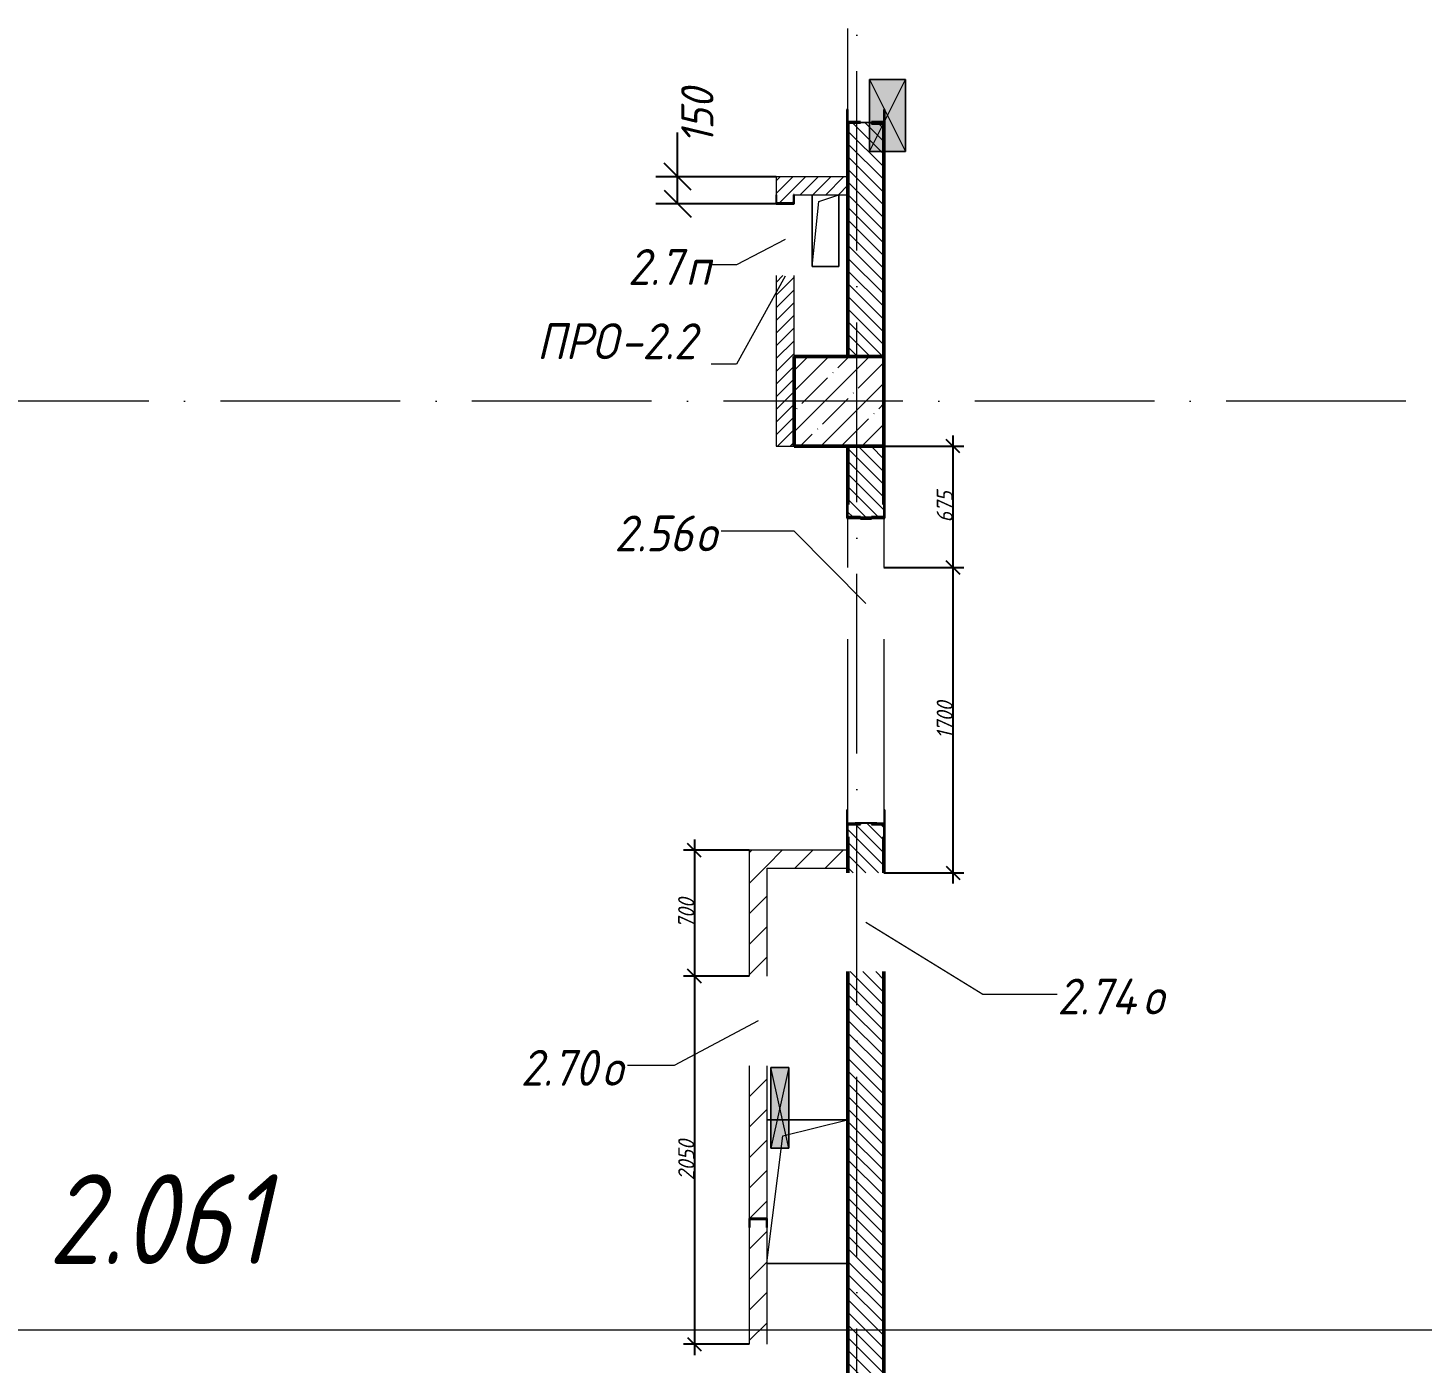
# Model space of a CAD drawing. Header units: millimetres. Extents: x -537608 to 253996, y -217170 to 186033.
# Drawn here: x -183814 to -176050, y -29612 to -22178 of the extents above; entities that cross this region are included whole.
import ezdxf

# ---------------------------------------------------------------- set-up
doc = ezdxf.new("R2010")
doc.units = ezdxf.units.MM
doc.linetypes.add('50_200_ШТРИХ_1Т_ш5_п1_п1_', pattern=[1400, 1000, -200, 0, -200])
for name, color, linetype, lineweight in [('A-____-____-DIMS', 7, 'Continuous', 9), ('A-DETL-GENF-OTLN', 7, 'Continuous', 9), ('A-FLOR-____-OTLN', 7, 'Continuous', 9), ('A-GENM-____-IDEN', 7, 'Continuous', 9), ('A-GENM-____-MCUT', 7, 'Continuous', 25), ('A-GENM-____-OTLN', 7, 'Continuous', 9), ('A-GENM-____-OTLN-1', 7, 'Continuous', 25), ('A-GLAZ-____-IDEN', 7, 'Continuous', 9), ('A-GLAZ-____-OTLN', 7, 'Continuous', 9), ('A-WALL-____-MCUT-2', 7, 'Continuous', 50), ('A-WALL-____-PATT-1', 7, 'Continuous', 9), ('A-WALL-FNSH-MCUT-1', 7, 'Continuous', 9), ('I-WALL-____-OTLN', 7, 'Continuous', 9), ('S-COLS-____-MCUT', 7, 'Continuous', 50), ('S-COLS-____-OTLN', 7, 'Continuous', 9), ('S-GRID-____-OTLN-1', 7, '50_200_ШТРИХ_1Т_ш5_п1_п1_', 9), ('Марки помещений', 7, 'Continuous', 9)]:
    doc.layers.add(name, color=color, linetype=linetype, lineweight=lineweight)
doc.layers.add('G-____-____-SYMB-1', color=9, linetype='Continuous', lineweight=9, true_color=0x808080)
doc.styles.add('ISOCPEUR_I_10', font='isocpeui.ttf', dxfattribs={"width": 0.9, "height": 180})
doc.styles.add('ISOCPEUR_I_3', font='isocpeui.ttf', dxfattribs={"width": 0.85, "height": 2.2})
doc.styles.add('ISOCPEUR_I_7', font='isocpeui.ttf', dxfattribs={"width": 0.9, "height": 90})
doc.styles.add('ISOCPEUR_I_9', font='isocpeui.ttf', dxfattribs={"width": 0.9, "height": 250})
doc.dimstyles.new('ISO-1_8_0_9К_СРЕДНИЙ_Кладочные_2', dxfattribs={"dimscale": 304.8, "dimtxt": 89.638306, "dimasz": 0.246063, "dimexe": 0.19685, "dimexo": 0, "dimgap": 0, "dimtad": 1, "dimdec": 3, "dimrnd": 0.001, "dimdsep": 46, "dimtxsty": 'ISOCPEUR_I_7', "dimblk1": 'OBLIQUE', "dimblk2": 'OBLIQUE', "dimsah": 1, "dimcen": 0.09, "dimdle": 0.19685, "dimazin": 0, "dimtfac": 1, "dimtdec": 4, "dimtix": 1, "dimtmove": 1, "dimatfit": 3, "dimfxl": 1, "dimtvp": 1, "dimtolj": 1, "dimtzin": 0, "dimarcsym": 2})
doc.dimstyles.new('ISO-1_8_0_9К_СРЕДНИЙ_Кладочные_3', dxfattribs={"dimscale": 304.8, "dimtxt": 179.276612, "dimasz": 0.492126, "dimexe": 0.393701, "dimexo": 0, "dimgap": 0, "dimtad": 1, "dimdec": 3, "dimrnd": 0.001, "dimdsep": 46, "dimtxsty": 'ISOCPEUR_I_10', "dimblk1": 'OBLIQUE', "dimblk2": 'OBLIQUE', "dimsah": 1, "dimcen": 0.09, "dimdle": 0.393701, "dimazin": 0, "dimtfac": 1, "dimtdec": 4, "dimtix": 1, "dimtmove": 0, "dimatfit": 3, "dimfxl": 1, "dimtvp": 1, "dimtolj": 1, "dimtzin": 0, "dimarcsym": 2})
pattern_1 = [(45, (-184647.673, -56738.29), (-35.35534, 35.35534), [])]
pattern_2 = [(45, (-184647.67, -56738.29), (-84.8528, 84.8528), [])]
pattern_3 = [(135, (-184647.673, -56738.29), (-35.35534, -35.35534), [])]

# ---------------------------------------------------------------- blocks, each defined once
blk = doc.blocks.new('BSC_Колонна _Прямоугольная - 500х500-V37-АР1_План отверстий 2 этажа в осях 1-64_А-ГГ')
at = {"layer": 'S-COLS-____-OTLN'}
h = blk.add_hatch(dxfattribs=at)
h.set_pattern_fill('FP_66', color=256, style=0, pattern_type=2)
h.set_pattern_definition([(45, (-5350, -32481.04), (-114.04925, 114.04925), []), (45, (-5235.95, -32481.04), (-114.04925, 114.04925), [201.613, -40.323, 3.353, -36.97])])
h.paths.add_polyline_path([(-250, -250), (250, -250), (250, 250), (-250, 250)], flags=0)
at = {"layer": 'S-COLS-____-MCUT'}
for p, q in [((250, 250), (-250, 250)), ((-250, 250), (-250, -250)), ((250, -250), (250, 250)), ((-250, -250), (250, -250))]:
    blk.add_line(p, q, dxfattribs=at)
blk = doc.blocks.new('154_Стойка_СКБ_Уголок - СМ-2480_200-28346303-АР1_План отверстий 2 этажа в осях 1-64_А-ГГ')
at = {"layer": 'A-GENM-____-MCUT'}
for p, q in [((125, 156), (125, 81)), ((200, 156), (125, 156)), ((200, 150), (200, 156)), ((125, 81), (131, 81)), ((131, 81), (131, 150)), ((131, 150), (200, 150)), ((131, 19), (125, 19)), ((125, 19), (125, -56)), ((131, -50), (131, 19)), ((125, -56), (200, -56)), ((200, -50), (131, -50)), ((200, -56), (200, -50))]:
    blk.add_line(p, q, dxfattribs=at)
blk = doc.blocks.new('Стойка_Влож_Полоса боковая - Полоса-28213942-АР1_План отверстий 2 этажа в осях 1-64_А-ГГ')
at = {"layer": 'A-GENM-____-OTLN'}
for p, q in [((-5, 60), (0, 60)), ((-5, -60), (-5, 60)), ((0, 31), (0, -31)), ((0, -60), (-5, -60))]:
    blk.add_line(p, q, dxfattribs=at)
blk = doc.blocks.new('Стойка_Влож_Уголок_Опорный - Уголок-28213941-АР1_План отверстий 2 этажа в осях 1-64_А-ГГ')
at = {"layer": 'A-GENM-____-OTLN'}
for p, q in [((-212, -6), (-212, 0)), ((0, 0), (0, -6)), ((-212, -75), (-212, -6)), ((-212, -6), (-206, -6)), ((-212, -75), (-206, -75)), ((-6, -6), (0, -6)), ((-6, -75), (0, -75)), ((0, -6), (0, -75))]:
    blk.add_line(p, q, dxfattribs=at)
blk = doc.blocks.new('Фахверк_СКБ_Уголок - 200_3960-28268576-АР1_План отверстий 2 этажа в осях 1-64_А-ГГ')
at = {"layer": 'A-GENM-____-MCUT'}
for p, q in [((200, 156), (125, 156)), ((125, 156), (125, 81)), ((200, 150), (200, 156)), ((125, 81), (131, 81)), ((131, 81), (131, 150)), ((131, 150), (200, 150)), ((131, 19), (125, 19)), ((125, 19), (125, -56)), ((131, -50), (131, 19)), ((125, -56), (200, -56)), ((200, -50), (131, -50)), ((200, -56), (200, -50))]:
    blk.add_line(p, q, dxfattribs=at)
blk = doc.blocks.new('154_Стойка_СКБ_Уголок - СМ-2480_200-28447058-АР1_План отверстий 2 этажа в осях 1-64_А-ГГ')
at = {"layer": 'A-GENM-____-MCUT'}
for p, q in [((125, 156), (125, 81)), ((200, 156), (125, 156)), ((200, 150), (200, 156)), ((125, 81), (131, 81)), ((131, 81), (131, 150)), ((131, 150), (200, 150)), ((131, 19), (125, 19)), ((125, 19), (125, -56)), ((131, -50), (131, 19)), ((125, -56), (200, -56)), ((200, -50), (131, -50)), ((200, -56), (200, -50))]:
    blk.add_line(p, q, dxfattribs=at)
blk = doc.blocks.new('Стойка_Влож_Полоса боковая - Полоса-28346330-АР1_План отверстий 2 этажа в осях 1-64_А-ГГ')
at = {"layer": 'A-GENM-____-OTLN'}
for p, q in [((-5, -31), (-5, 31)), ((0, 31), (0, -31))]:
    blk.add_line(p, q, dxfattribs=at)
blk = doc.blocks.new('Стойка_Влож_Уголок - Уголок-28346305-АР1_План отверстий 2 этажа в осях 1-64_А-ГГ')
at = {"layer": 'A-GENM-____-MCUT'}
for p, q in [((75, 75), (0, 75)), ((0, 0), (6, 0)), ((6, 69), (75, 69)), ((6, 0), (6, 69)), ((75, 69), (75, 75))]:
    blk.add_line(p, q, dxfattribs=at)
blk = doc.blocks.new('154_Фахверк_СКБ_Швеллер - Тип_100_3960-28318856-АР1_План отверстий 2 этажа в осях 1-64_А-ГГ')
at = {"layer": 'A-GENM-____-MCUT'}
for p, q in [((175, 50), (125, 50)), ((125, 50), (125, -50)), ((128, 47), (175, 47)), ((128, -47), (128, 47)), ((175, 47), (175, 50)), ((125, -50), (175, -50)), ((175, -47), (128, -47)), ((175, -50), (175, -47))]:
    blk.add_line(p, q, dxfattribs=at)
blk = doc.blocks.new('154_Фахверк_СКБ_Швеллер - Тип_100_3960_зеркало-29769493-АР1_План отверстий 2 этажа в осях 1-64_А-ГГ')
at = {"layer": 'A-GENM-____-MCUT'}
for p, q in [((175, 50), (125, 50)), ((125, 50), (125, -50)), ((128, 47), (175, 47)), ((128, -47), (128, 47)), ((175, 47), (175, 50)), ((125, -50), (175, -50)), ((175, -47), (128, -47)), ((175, -50), (175, -47))]:
    blk.add_line(p, q, dxfattribs=at)
blk = doc.blocks.new('AR_Отверстие прямоугольное _в плите_ - AR_Отверстие прямоугольное _в плите_-30459278-АР1_План отверстий 2 этажа в осях 1-64_А-ГГ')
at = {"layer": 'A-GENM-____-OTLN'}
for p, q in [((-75, 200), (-75, -200)), ((-75, -200), (-37.5, 162.5)), ((-37.5, 162.5), (75, 200)), ((75, -200), (75, 200)), ((-75, -200), (75, -200))]:
    blk.add_line(p, q, dxfattribs=at)
blk = doc.blocks.new('AR_Отверстие прямоугольное _в плите_ - AR_Отверстие прямоугольное _в плите_-30552862-АР1_План отверстий 2 этажа в осях 1-64_А-ГГ')
at = {"layer": 'A-GENM-____-OTLN'}
for p, q in [((225, 400), (-222.7, 400)), ((-135, 310), (225, 400)), ((225, -400), (225, 400)), ((-222.7, -382), (-135, 310)), ((-222.7, -400), (225, -400))]:
    blk.add_line(p, q, dxfattribs=at)
blk = doc.blocks.new('AR_Отверстие прямоугольное _в стене__БезПР - AR_Отверстие прямоугольное _в стене__БезПР-36428632-АР1_План отверстий 2 этажа в осях 1-64_А-ГГ')
at = {"layer": 'A-GLAZ-____-OTLN'}
blk.add_hatch(color=256, dxfattribs=at).paths.add_polyline_path([(-200, -100), (200, -100), (200, 100), (-200, 100)], flags=0)
at = {"layer": 'A-DETL-GENF-OTLN'}
for p, q in [((-200, -100), (-200, 100)), ((-200, 100), (200, 100)), ((200, 100), (-200, -100)), ((-200, 100), (200, -100)), ((200, 100), (-200, 100)), ((-200, 100), (-200, -100)), ((200, 100), (200, -100)), ((200, -100), (200, 100)), ((200, -100), (-200, -100)), ((-200, -100), (200, -100))]:
    blk.add_line(p, q, dxfattribs=at)
at = {"layer": 'A-GLAZ-____-OTLN'}
blk.add_line((200, 100), (-200, 100), dxfattribs=at)
blk = doc.blocks.new('AR_Отверстие прямоугольное _в стене_ - AR_Отверстие прямоугольное _в стене__ОВ-36815002-АР1_План отверстий 2 этажа в осях 1-64_А-ГГ')
at = {"layer": 'A-GLAZ-____-OTLN'}
blk.add_hatch(color=256, dxfattribs=at).paths.add_polyline_path([(225, 50), (-225, 50), (-225, -50), (225, -50)], flags=0)
at = {"layer": 'A-DETL-GENF-OTLN'}
for p, q in [((-225, -50), (-225, 50)), ((-225, 50), (225, 50)), ((225, 50), (-225, -50)), ((-225, 50), (225, -50)), ((225, 50), (-225, 50)), ((-225, 50), (-225, -50)), ((225, 50), (225, -50)), ((225, -50), (225, 50)), ((225, -50), (-225, -50)), ((-225, -50), (225, -50))]:
    blk.add_line(p, q, dxfattribs=at)
blk = doc.blocks.new('_Oblique')
at = {"color": 0, "linetype": 'ByBlock', "lineweight": -2}
blk.add_line((-0.5, -0.5), (0.5, 0.5), dxfattribs=at)
blk = doc.blocks.new('*D2375')
at = {"layer": 'A-____-____-DIMS', "color": 0, "lineweight": -2, "transparency": 16777216}
for p, q in [((-180196.6, -23007.2), (-180196.6, -22761.5)), ((-180196.6, -23157.2), (-180196.6, -22887.2)), ((-179647.7, -23007.2), (-180316.6, -23007.2)), ((-179573.3, -23157.2), (-180316.6, -23157.2))]:
    blk.add_line(p, q, dxfattribs=at)
at = {"layer": 'Defpoints', "color": 0, "transparency": 16777216}
for p in [(-179647.7, -23007.2), (-180196.6, -23157.2), (-179573.3, -23157.2)]:
    blk.add_point(p, dxfattribs=at)
at = {"layer": 'A-____-____-DIMS', "color": 0, "lineweight": -2, "transparency": 16777216, "xscale": 150, "yscale": 150, "zscale": 150}
for p, rotation in [((-180196.6, -23007.2), 90), ((-180196.6, -23157.2), 270)]:
    blk.add_blockref('_Oblique', p, dxfattribs=dict(at, rotation=rotation))
at = {"layer": 'A-____-____-DIMS', "color": 0, "transparency": 16777216, "insert": (-180176.4, -22825.6), "char_height": 180, "width": 368.207, "attachment_point": 1, "rotation": 90, "line_spacing_factor": 1.149209, "style": 'ISOCPEUR_I_10'}
blk.add_mtext('\\A1;150', dxfattribs=at)
blk = doc.blocks.new('*D2551')
at = {"layer": 'A-____-____-DIMS', "color": 0, "lineweight": -2, "transparency": 16777216}
for p, q in [((-178663, -24447.2), (-178663, -25242.2)), ((-179047.7, -24507.2), (-178603, -24507.2)), ((-179047.7, -25182.2), (-178603, -25182.2))]:
    blk.add_line(p, q, dxfattribs=at)
at = {"layer": 'Defpoints', "color": 0, "transparency": 16777216}
for p in [(-179047.7, -24507.2), (-179047.7, -25182.2), (-178663, -25182.2)]:
    blk.add_point(p, dxfattribs=at)
at = {"layer": 'A-____-____-DIMS', "color": 0, "lineweight": -2, "transparency": 16777216, "xscale": 75, "yscale": 75, "zscale": 75}
for p, rotation in [((-178663, -24507.2), 90), ((-178663, -25182.2), 270)]:
    blk.add_blockref('_Oblique', p, dxfattribs=dict(at, rotation=rotation))
at = {"layer": 'A-____-____-DIMS', "color": 0, "transparency": 16777216, "insert": (-178708.6, -24844.7), "char_height": 90, "width": 409.578, "attachment_point": 5, "rotation": 90, "style": 'ISOCPEUR_I_7'}
blk.add_mtext('\\A1;675', dxfattribs=at)
blk = doc.blocks.new('*D2552')
at = {"layer": 'A-____-____-DIMS', "color": 0, "lineweight": -2, "transparency": 16777216}
for p, q in [((-178663, -25122.2), (-178663, -26942.2)), ((-179047.7, -25182.2), (-178603, -25182.2)), ((-179047.7, -26882.2), (-178603, -26882.2))]:
    blk.add_line(p, q, dxfattribs=at)
at = {"layer": 'Defpoints', "color": 0, "transparency": 16777216}
for p in [(-179047.7, -25182.2), (-179047.7, -26882.2), (-178663, -26882.2)]:
    blk.add_point(p, dxfattribs=at)
at = {"layer": 'A-____-____-DIMS', "color": 0, "lineweight": -2, "transparency": 16777216, "xscale": 75, "yscale": 75, "zscale": 75}
for p, rotation in [((-178663, -25182.2), 90), ((-178663, -26882.2), 270)]:
    blk.add_blockref('_Oblique', p, dxfattribs=dict(at, rotation=rotation))
at = {"layer": 'A-____-____-DIMS', "color": 0, "transparency": 16777216, "insert": (-178708.6, -26032.2), "char_height": 90, "width": 504.733, "attachment_point": 5, "rotation": 90, "style": 'ISOCPEUR_I_7'}
blk.add_mtext('\\A1;1700', dxfattribs=at)
blk = doc.blocks.new('*D2553')
at = {"layer": 'A-____-____-DIMS', "color": 0, "lineweight": -2, "transparency": 16777216}
for p, q in [((-180102.9, -26697.2), (-180102.9, -27517.2)), ((-179797.7, -26757.2), (-180162.9, -26757.2)), ((-179797.7, -27457.2), (-180162.9, -27457.2))]:
    blk.add_line(p, q, dxfattribs=at)
at = {"layer": 'Defpoints', "color": 0, "transparency": 16777216}
for p in [(-179797.7, -26757.2), (-180102.9, -27457.2), (-179797.7, -27457.2)]:
    blk.add_point(p, dxfattribs=at)
at = {"layer": 'A-____-____-DIMS', "color": 0, "lineweight": -2, "transparency": 16777216, "xscale": 75, "yscale": 75, "zscale": 75}
for p, rotation in [((-180102.9, -26757.2), 90), ((-180102.9, -27457.2), 270)]:
    blk.add_blockref('_Oblique', p, dxfattribs=dict(at, rotation=rotation))
at = {"layer": 'A-____-____-DIMS', "color": 0, "transparency": 16777216, "insert": (-180148.5, -27107.2), "char_height": 90, "width": 409.578, "attachment_point": 5, "rotation": 90, "style": 'ISOCPEUR_I_7'}
blk.add_mtext('\\A1;700', dxfattribs=at)
blk = doc.blocks.new('*D2554')
at = {"layer": 'A-____-____-DIMS', "color": 0, "lineweight": -2, "transparency": 16777216}
for p, q in [((-180102.9, -27397.2), (-180102.9, -29567.2)), ((-179797.7, -27457.2), (-180162.9, -27457.2)), ((-179797.7, -29507.2), (-180162.9, -29507.2))]:
    blk.add_line(p, q, dxfattribs=at)
at = {"layer": 'Defpoints', "color": 0, "transparency": 16777216}
for p in [(-179797.7, -27457.2), (-180102.9, -29507.2), (-179797.7, -29507.2)]:
    blk.add_point(p, dxfattribs=at)
at = {"layer": 'A-____-____-DIMS', "color": 0, "lineweight": -2, "transparency": 16777216, "xscale": 75, "yscale": 75, "zscale": 75}
for p, rotation in [((-180102.9, -27457.2), 90), ((-180102.9, -29507.2), 270)]:
    blk.add_blockref('_Oblique', p, dxfattribs=dict(at, rotation=rotation))
at = {"layer": 'A-____-____-DIMS', "color": 0, "transparency": 16777216, "insert": (-180147.9, -28482.2), "char_height": 90, "width": 546.104, "attachment_point": 5, "rotation": 90, "style": 'ISOCPEUR_I_7'}
blk.add_mtext('\\A1;2050', dxfattribs=at)

msp = doc.modelspace()

# ---------------------------------------------------------------- hatches: boundary and pattern name
at = {"layer": 'A-WALL-____-PATT-1'}
h = msp.add_hatch(dxfattribs=at)
h.set_pattern_fill('FP_6', color=256, style=0, pattern_type=2)
h.set_pattern_definition(pattern_3)
h.paths.add_polyline_path([(-179047.6725, -24007.2474), (-179047.6725, -22707.2474), (-179247.6725, -22707.2474), (-179247.6725, -24007.2474)], flags=0)
h.paths.add_polyline_path([(-179097.6725, -21732.2474), (-179047.6725, -21732.2474), (-179047.6725, -21507.2474), (-179247.6725, -21507.2474), (-179247.6725, -21732.2474)], flags=0)
h = msp.add_hatch(dxfattribs=at)
h.set_pattern_fill('FP_5', color=256, style=0, pattern_type=2)
h.set_pattern_definition(pattern_1)
h.paths.add_polyline_path([(-179647.6725, -24507.2474), (-179547.6725, -24507.2474), (-179547.6725, -23557.2474), (-179647.6725, -23557.2474), (-179647.6725, -24007.2474)], flags=0)
h.paths.add_polyline_path([(-179551.0297, -23154.2474), (-179550.6725, -23154.2474), (-179550.6725, -23107.2474), (-179547.6725, -23107.2474), (-179547.6725, -23007.2474), (-179647.6725, -23007.2474), (-179647.6725, -23107.2474), (-179644.6725, -23107.2474), (-179644.6725, -23154.2474)], flags=0)
h = msp.add_hatch(dxfattribs=at)
h.set_pattern_fill('FP_5', color=256, style=0, pattern_type=2)
h.set_pattern_definition(pattern_1)
h.paths.add_polyline_path([(-179247.6725, -23107.2474), (-179247.6725, -23007.2474), (-179547.6725, -23007.2474), (-179547.6725, -23107.2474), (-179358.9692, -23107.2474)], flags=0)
h = msp.add_hatch(dxfattribs=at)
h.set_pattern_fill('FP_6', color=256, style=0, pattern_type=2)
h.set_pattern_definition(pattern_3)
h.paths.add_polyline_path([(-179047.6725, -30007.2474), (-179047.6725, -27432.2474), (-179247.6725, -27432.2474), (-179247.6725, -30007.2474)], flags=0)
h.paths.add_polyline_path([(-179247.6725, -26882.2474), (-179047.6725, -26882.2474), (-179047.6725, -26613.2474), (-179116.6725, -26613.2474), (-179116.6725, -26607.2474), (-179178.6725, -26607.2474), (-179178.6725, -26613.2474), (-179247.6725, -26613.2474), (-179247.6725, -26682.2474)], flags=0)
h.paths.add_polyline_path([(-179116.6725, -24907.2474), (-179116.6725, -24901.2474), (-179047.6725, -24901.2474), (-179047.6725, -24507.2474), (-179247.6725, -24507.2474), (-179247.6725, -24901.2474), (-179178.6725, -24901.2474), (-179178.6725, -24907.2474)], flags=0)
h = msp.add_hatch(dxfattribs=at)
h.set_pattern_fill('FP_4', color=256, style=0, pattern_type=2)
h.set_pattern_definition(pattern_2)
h.paths.add_polyline_path([(-179797.6725, -30857.2474), (-179697.6725, -30857.2474), (-179697.6725, -30007.2474), (-179797.6725, -30007.2474)], flags=0)
h.paths.add_polyline_path([(-179794.6725, -29507.2474), (-179697.6725, -29507.2474), (-179697.6725, -28857.2474), (-179700.6725, -28857.2474), (-179700.6725, -28810.2474), (-179794.6725, -28810.2474), (-179794.6725, -28857.2474), (-179797.6725, -28857.2474), (-179797.6725, -29507.2474)], flags=0)
h.paths.add_polyline_path([(-179700.6725, -28807.2474), (-179697.6725, -28807.2474), (-179697.6725, -27957.2474), (-179797.6725, -27957.2474), (-179797.6725, -28807.2474), (-179746.4225, -28807.2474)], flags=0)
h.paths.add_polyline_path([(-179697.6725, -27457.2474), (-179697.6725, -26757.2474), (-179797.6725, -26757.2474), (-179797.6725, -27457.2474), (-179780.1725, -27457.2474)], flags=0)
h = msp.add_hatch(dxfattribs=at)
h.set_pattern_fill('FP_4', color=256, style=0, pattern_type=2)
h.set_pattern_definition(pattern_2)
h.paths.add_polyline_path([(-179247.6725, -26857.2474), (-179247.6725, -26757.2474), (-179697.6725, -26757.2474), (-179697.6725, -26857.2474)], flags=0)

# ---------------------------------------------------------------- linework, layer by layer
at = {"layer": 'A-FLOR-____-OTLN'}
for p, q in [((-179447.6725, -23507.2474), (-179447.6725, -23107.2474)), ((-179297.6725, -23107.2474), (-179297.6725, -23507.2474)), ((-179297.6725, -23507.2474), (-179447.6725, -23507.2474)), ((-179697.6725, -28257.2474), (-179249.95, -28257.2474)), ((-179249.95, -28257.2474), (-179249.95, -29057.2474)), ((-179249.95, -29057.2474), (-179697.6725, -29057.2474))]:
    msp.add_line(p, q, dxfattribs=at)
at = {"layer": 'A-GENM-____-IDEN'}
for p, q in [((-179597.6725, -23560.3689), (-179867.646, -24049.943)), ((-179867.646, -24049.943), (-180009.5343, -24049.943))]:
    msp.add_line(p, q, dxfattribs=at)
at = {"layer": 'A-GLAZ-____-IDEN'}
for p, q in [((-179597.6725, -23357.2474), (-179867.646, -23496.8354)), ((-179867.646, -23496.8354), (-180009.5343, -23496.8354)), ((-179546.7101, -24980.5305), (-179952.7501, -24980.5305)), ((-179147.6725, -25382.2474), (-179546.7101, -24980.5305)), ((-179147.6725, -27157.2474), (-178495.6915, -27558.7915)), ((-178495.6915, -27558.7915), (-178081.7605, -27558.7915)), ((-179747.6725, -27707.2474), (-180215.4755, -27955.7915)), ((-180215.4755, -27955.7915), (-180474.7652, -27955.7915))]:
    msp.add_line(p, q, dxfattribs=at)
at = {"layer": 'A-WALL-____-MCUT-2'}
for p, q in [((-179247.6725, -22707.2474), (-179247.6725, -24007.2474)), ((-179047.6725, -24007.2474), (-179047.6725, -22707.2474)), ((-179247.6725, -24507.2474), (-179247.6725, -24832.2474)), ((-179047.6725, -24832.2474), (-179047.6725, -24507.2474)), ((-179178.6725, -24907.2474), (-179116.6725, -24907.2474)), ((-179247.6725, -26682.2474), (-179247.6725, -26882.2474)), ((-179047.6725, -26882.2474), (-179047.6725, -26682.2474)), ((-179247.6725, -27432.2474), (-179247.6725, -30007.2474)), ((-179047.6725, -30007.2474), (-179047.6725, -27432.2474))]:
    msp.add_line(p, q, dxfattribs=at)
at = {"layer": 'A-WALL-FNSH-MCUT-1'}
for p, q in [((-179247.6725, -23007.2474), (-179647.6725, -23007.2474)), ((-179647.6725, -23007.2474), (-179647.6725, -23107.2474)), ((-179547.6725, -23107.2474), (-179247.6725, -23107.2474)), ((-179647.6725, -23557.2474), (-179647.6725, -24507.2474)), ((-179547.6725, -24007.2474), (-179547.6725, -23557.2474)), ((-179647.6725, -24507.2474), (-179547.6725, -24507.2474)), ((-179797.6725, -26757.2474), (-179797.6725, -27457.2474)), ((-179247.6725, -26757.2474), (-179797.6725, -26757.2474)), ((-179697.6725, -27457.2474), (-179697.6725, -26857.2474)), ((-179697.6725, -26857.2474), (-179247.6725, -26857.2474)), ((-179797.6725, -27957.2474), (-179797.6725, -28807.2474)), ((-179697.6725, -28807.2474), (-179697.6725, -27957.2474)), ((-179797.6725, -28857.2474), (-179797.6725, -29507.2474)), ((-179697.6725, -29507.2474), (-179697.6725, -28857.2474))]:
    msp.add_line(p, q, dxfattribs=at)
at = {"layer": 'G-____-____-SYMB-1'}
msp.add_line((-189573.6928, -29427.2474), (-80498.6001, -29427.2474), dxfattribs=at)
at = {"layer": 'I-WALL-____-OTLN'}
for p, q in [((-179247.6725, -22632.2474), (-179247.6725, -22182.2474)), ((-179247.6725, -25182.2474), (-179247.6725, -24907.2474)), ((-179047.6725, -24907.2474), (-179047.6725, -25182.2474)), ((-179247.6725, -26607.2474), (-179247.6725, -25582.2474)), ((-179047.6725, -25582.2474), (-179047.6725, -26607.2474))]:
    msp.add_line(p, q, dxfattribs=at)
at = {"layer": 'S-GRID-____-OTLN-1'}
for p, q in [((-179197.6725, -61220.8957), (-179197.6725, -6857.3298)), ((-157939.9334, -24257.2474), (-189316.4427, -24257.2474))]:
    msp.add_line(p, q, dxfattribs=at)

# ---------------------------------------------------------------- block references
at = {"layer": 'A-GENM-____-OTLN'}
for name, p, rotation in [('Стойка_Влож_Полоса боковая - Полоса-28346330-АР1_План отверстий 2 этажа в осях 1-64_А-ГГ', (-179147.6725, -22707.2474), 269.9999999999999), ('Стойка_Влож_Уголок - Уголок-28346305-АР1_План отверстий 2 этажа в осях 1-64_А-ГГ', (-179116.6725, -22707.2474), 269.9999999999999), ('Стойка_Влож_Уголок_Опорный - Уголок-28213941-АР1_План отверстий 2 этажа в осях 1-64_А-ГГ', (-179253.6725, -26607.2474), 180), ('Стойка_Влож_Полоса боковая - Полоса-28213942-АР1_План отверстий 2 этажа в осях 1-64_А-ГГ', (-179147.6725, -26607.2474), 269.9999999999999)]:
    msp.add_blockref(name, p, dxfattribs=dict(at, rotation=rotation))
for name, p in [('AR_Отверстие прямоугольное _в плите_ - AR_Отверстие прямоугольное _в плите_-30459278-АР1_План отверстий 2 этажа в осях 1-64_А-ГГ', (-179372.6725, -23307.2474)), ('AR_Отверстие прямоугольное _в плите_ - AR_Отверстие прямоугольное _в плите_-30552862-АР1_План отверстий 2 этажа в осях 1-64_А-ГГ', (-179474.95, -28657.2474))]:
    msp.add_blockref(name, p, dxfattribs=at)
at = {"layer": 'A-GENM-____-OTLN-1'}
for name, p, rotation in [('154_Стойка_СКБ_Уголок - СМ-2480_200-28447058-АР1_План отверстий 2 этажа в осях 1-64_А-ГГ', (-179097.6725, -22832.2474), 89.99999999999991), ('154_Фахверк_СКБ_Швеллер - Тип_100_3960_зеркало-29769493-АР1_План отверстий 2 этажа в осях 1-64_А-ГГ', (-179597.6725, -23282.2474), 89.99999999999993), ('Фахверк_СКБ_Уголок - 200_3960-28268576-АР1_План отверстий 2 этажа в осях 1-64_А-ГГ', (-179097.6725, -25032.2474), 89.99999999999991), ('154_Стойка_СКБ_Уголок - СМ-2480_200-28346303-АР1_План отверстий 2 этажа в осях 1-64_А-ГГ', (-179197.6725, -26482.2474), 269.9999999999999), ('154_Фахверк_СКБ_Швеллер - Тип_100_3960-28318856-АР1_План отверстий 2 этажа в осях 1-64_А-ГГ', (-179747.6725, -28682.2474), 269.9999999999999)]:
    msp.add_blockref(name, p, dxfattribs=dict(at, rotation=rotation))
at = {"layer": 'A-GLAZ-____-OTLN'}
for name, p, rotation in [('AR_Отверстие прямоугольное _в стене__БезПР - AR_Отверстие прямоугольное _в стене__БезПР-36428632-АР1_План отверстий 2 этажа в осях 1-64_А-ГГ', (-179027.1575, -22665.6377), 89.99999999999991), ('AR_Отверстие прямоугольное _в стене_ - AR_Отверстие прямоугольное _в стене__ОВ-36815002-АР1_План отверстий 2 этажа в осях 1-64_А-ГГ', (-179627.1575, -28190.6377), 269.9999999999999)]:
    msp.add_blockref(name, p, dxfattribs=dict(at, rotation=rotation))
at = {"layer": 'S-COLS-____-OTLN'}
msp.add_blockref('BSC_Колонна _Прямоугольная - 500х500-V37-АР1_План отверстий 2 этажа в осях 1-64_А-ГГ', (-179297.6725, -24257.2474), dxfattribs=at)

# ---------------------------------------------------------------- texts
at = {"layer": 'A-GENM-____-IDEN', "char_height": 200, "attachment_point": 1, "style": 'ISOCPEUR_I_9'}
for s, insert, width in [('ПРО', (-180979.9409, -23822.8268), 562.784625), ('-2.2', (-180515.5972, -23822.8268), 548.35425)]:
    msp.add_mtext(s, dxfattribs=dict(at, insert=insert, width=width))
at = {"layer": 'A-GLAZ-____-IDEN', "char_height": 200, "attachment_point": 1, "style": 'ISOCPEUR_I_9'}
for s, insert, width in [('2.7', (-180473.5836, -23409.2208), 389.620125), ('\\fISOCPEUR|b0|i1|c204|p34|;\\W.9;п', (-180152.1149, -23409.2208), 158.734125), ('2.56', (-180548.2046, -24892.9159), 548.35425), ('\\fISOCPEUR|b0|i1|c204|p34|;\\W.9;о', (-180095.7671, -24892.9159), 158.734125), ('2.74', (-178081.7605, -27471.1769), 577.215), ('\\fISOCPEUR|b0|i1|c204|p34|;\\W.9;о', (-177605.5105, -27471.1769), 158.734125), ('2.70', (-181070.2198, -27868.1769), 548.35425), ('\\fISOCPEUR|b0|i1|c204|p34|;\\W.9;о', (-180617.7823, -27868.1769), 158.734125)]:
    msp.add_mtext(s, dxfattribs=dict(at, insert=insert, width=width))
at = {"layer": 'Марки помещений', "insert": (-183700.8112, -28560.7164), "char_height": 500, "width": 737.5525, "attachment_point": 1, "style": 'ISOCPEUR_I_3'}
msp.add_mtext('2.061', dxfattribs=at)

# ---------------------------------------------------------------- dimensions: what is measured, and where the dimension line sits
at = {"layer": 'A-____-____-DIMS'}
dim = msp.add_linear_dim(base=(-180196.6287, -23157.2474), p1=(-179647.6725, -23007.2474), p2=(-179573.2584, -23157.2474), angle=90, dimstyle='ISO-1_8_0_9К_СРЕДНИЙ_Кладочные_3', override={"dimpost": '<>', "dimfxl": 167.443892}, dxfattribs=at)
dim.commit()
dim.dimension.update_dxf_attribs({"geometry": '*D2375', "text_midpoint": (-180056.3514, -22761.5095), "dimtype": 160, "text_rotation": 90})
for base, p1, p2, override, picture, middle in [((-178663.0296, -25182.2474), (-179047.6725, -24507.2474), (-179047.6725, -25182.2474), {"dimpost": '<>', "dimfxl": 675}, '*D2551', (-178708.6092, -24844.7474)), ((-178663.0296, -26882.2474), (-179047.6725, -25182.2474), (-179047.6725, -26882.2474), {"dimpost": '<>', "dimfxl": 1700}, '*D2552', (-178708.6092, -26032.2474)), ((-180102.9357, -27457.2474), (-179797.6725, -26757.2474), (-179797.6725, -27457.2474), {"dimpost": '<>', "dimfxl": 700}, '*D2553', (-180148.5153, -27107.2474)), ((-180102.9357, -29507.2474), (-179797.6725, -27457.2474), (-179797.6725, -29507.2474), {"dimpost": '<>', "dimfxl": 2050}, '*D2554', (-180147.9357, -28482.2474))]:
    dim = msp.add_linear_dim(base=base, p1=p1, p2=p2, angle=90, dimstyle='ISO-1_8_0_9К_СРЕДНИЙ_Кладочные_2', override=override, dxfattribs=at)
    dim.commit()
    dim.dimension.update_dxf_attribs({"geometry": picture, "text_midpoint": middle})

doc.saveas('drawing.dxf')
